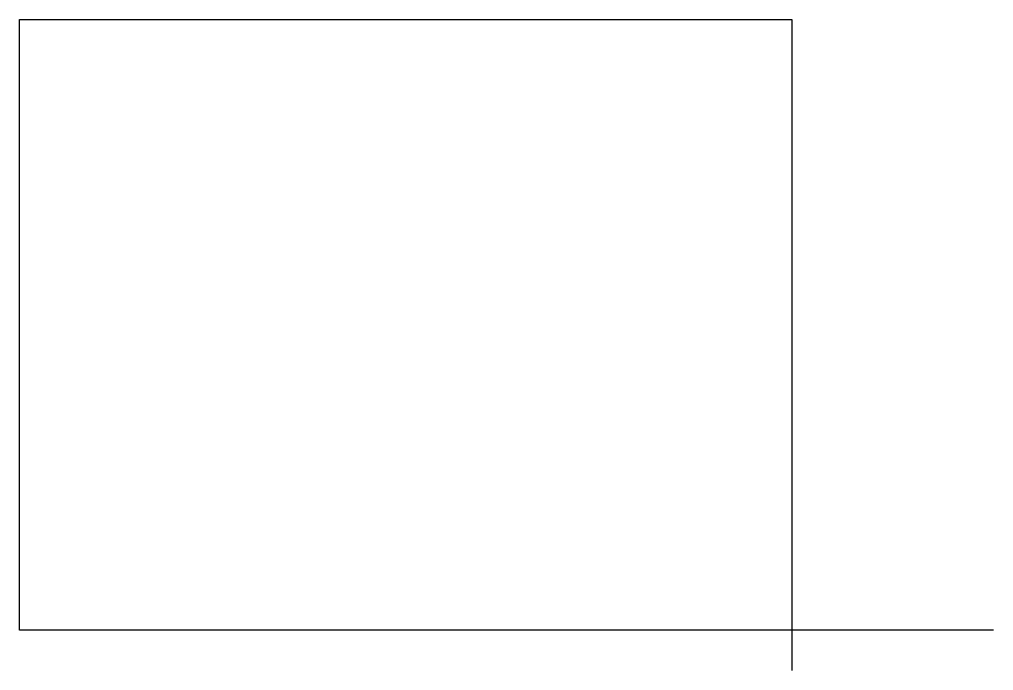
# Model space of a CAD drawing. Header units: metres. Extents: x 20 to 262, y 10 to 172.
import ezdxf

# ---------------------------------------------------------------- set-up
doc = ezdxf.new("R2010")
doc.units = ezdxf.units.M

msp = doc.modelspace()

# ---------------------------------------------------------------- linework, layer by layer
at = {"layer": 'TOOL_0'}
for p, q in [((20, 20.001), (20, 171.501)), ((20, 171.501), (211.5, 171.501)), ((211.5, 171.501), (211.5, 20.001)), ((211.5, 20.001), (20, 20.001)), ((261.5, 20.001), (211.5, 20.001)), ((211.5, 20.001), (211.5, 10.001))]:
    msp.add_line(p, q, dxfattribs=at)

doc.saveas('drawing.dxf')
